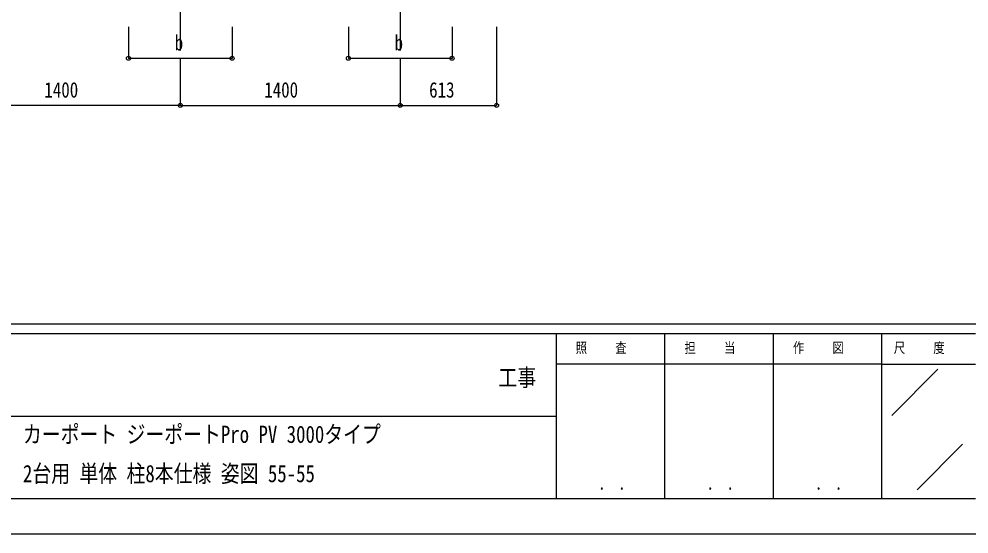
# Model space of a CAD drawing. Units: millimetres, scale not verified. Extents: x -12615 to 12615, y -8910 to 8910.
# Drawn here: x 464 to 6513, y -8910 to -5632 of the extents above; entities that cross this region are included whole.
import ezdxf
from ezdxf.enums import TextEntityAlignment as Align

# ---------------------------------------------------------------- set-up
doc = ezdxf.new("R2010")
doc.units = ezdxf.units.MM
doc.header["$LTSCALE"] = 40
for name, color, linetype in [('0-2_USER1', 3, 'Continuous'), ('0-3_YKK_12', 2, 'Continuous'), ('0-6_YKK_D', 6, 'Continuous'), ('0-7_YKK_ZWAK', 7, 'Continuous')]:
    doc.layers.add(name, color=color, linetype=linetype)
doc.styles.add('ＭＳ ゴシック', font='')
doc.styles.get('ＭＳ ゴシック').set_extended_font_data('MS Gothic')

msp = doc.modelspace()

# ---------------------------------------------------------------- linework, layer by layer
at = {"layer": '0-3_YKK_12'}
for p, q in [((1491.49, -5332.18), (1491.49, -5832.18)), ((2891.49, -5332.18), (2891.49, -5832.18))]:
    msp.add_line(p, q, dxfattribs=at)
at = {"layer": '0-6_YKK_D'}
for p, q in [((1161.49, -5682.18), (1161.49, -5883.18)), ((1821.49, -5682.18), (1821.49, -5883.18)), ((2561.49, -5682.18), (2561.49, -5883.18)), ((3221.49, -5682.18), (3221.49, -5883.18)), ((3504.67, -5682.18), (3504.67, -6183.18)), ((1161.49, -5882.18), (1821.49, -5882.18)), ((1491.49, -5883.18), (1491.49, -6183.18)), ((1491.49, -5883.18), (1491.49, -6183.18)), ((2561.49, -5882.18), (3221.49, -5882.18)), ((2891.49, -5883.18), (2891.49, -6183.18)), ((2891.49, -5883.18), (2891.49, -6183.18)), ((1491.49, -6182.18), (91.49, -6182.18)), ((1491.49, -6182.18), (2891.49, -6182.18)), ((2891.49, -6182.18), (3504.67, -6182.18))]:
    msp.add_line(p, q, dxfattribs=at)
for centre in [(1161.49, -5882.18), (1821.49, -5882.18), (2561.49, -5882.18), (3221.49, -5882.18), (1491.49, -6182.18), (1491.49, -6182.18), (2891.49, -6182.18), (2891.49, -6182.18), (3504.67, -6182.18)]:
    msp.add_circle(centre, 12.75, dxfattribs=at)
at = {"layer": '0-7_YKK_ZWAK'}
for p, q in [((11685.06, -7575), (-11714.94, -7575)), ((3885.06, -7635), (-14.94, -7635)), ((4575.06, -7635), (4575.06, -8685)), ((5265.06, -7635), (5265.06, -8685)), ((5955.06, -7635), (5955.06, -8685)), ((6555.06, -7635), (5955.06, -7635)), ((5955.06, -7830), (3885.06, -7830)), ((5955.06, -7830), (6555.06, -7830)), ((6021.31, -8154.87), (6315.11, -7861.08)), ((-14.94, -8160), (3885.06, -8160)), ((6182.02, -8627.97), (6470.68, -8339.3)), ((-14.94, -8685), (3885.06, -8685)), ((3885.06, -8685), (5955.06, -8685)), ((5955.06, -8685), (6555.06, -8685))]:
    msp.add_line(p, q, dxfattribs=at)
msp.add_lwpolyline([(-12615, -8910), (12615, -8910), (12615, 8910), (-12615, 8910)], close=True, dxfattribs=at)
msp.add_lwpolyline([(5955.06, -7635), (3885.06, -7635), (3885.06, -8685)], dxfattribs=at)

# ---------------------------------------------------------------- texts
at = {"layer": '0-2_USER1', "style": 'ＭＳ ゴシック', "width": 0.8}
for s, p in [('カーポート ジーポートPro PV 3000タイプ', (489.47, -8363.23)), ('2台用 単体 柱8本仕様 姿図 55-55', (489.47, -8613.23))]:
    msp.add_text(s, height=110, dxfattribs=at).set_placement(p, align=Align.BOTTOM_LEFT)
at = {"layer": '0-6_YKK_D', "style": 'ＭＳ ゴシック', "width": 0.8}
for s, p in [('b', (1455.49, -5862.18)), ('b', (2855.49, -5862.18)), ('1400', (625.89, -6162.18)), ('1400', (2025.89, -6162.18)), ('613', (3075.68, -6162.18))]:
    msp.add_text(s, height=98.97, dxfattribs=at).set_placement(p, align=Align.BOTTOM_LEFT)
at = {"layer": '0-7_YKK_ZWAK', "style": 'ＭＳ ゴシック', "width": 0.8}
for s, height, p in [('照     査', 65.98, (4009.26, -7777.5)), ('担     当', 65.98, (4701.66, -7777.5)), ('作     図', 65.98, (5391.66, -7777.5)), ('尺     度', 65.98, (6034.26, -7777.5)), ('工事', 110, (3517, -8002.39)), ('． ．', 77.75, (4155, -8653.06)), ('． ．', 77.75, (4845, -8653.06)), ('． ．', 77.75, (5535, -8653.06))]:
    msp.add_text(s, height=height, dxfattribs=at).set_placement(p, align=Align.BOTTOM_LEFT)

doc.saveas('drawing.dxf')
